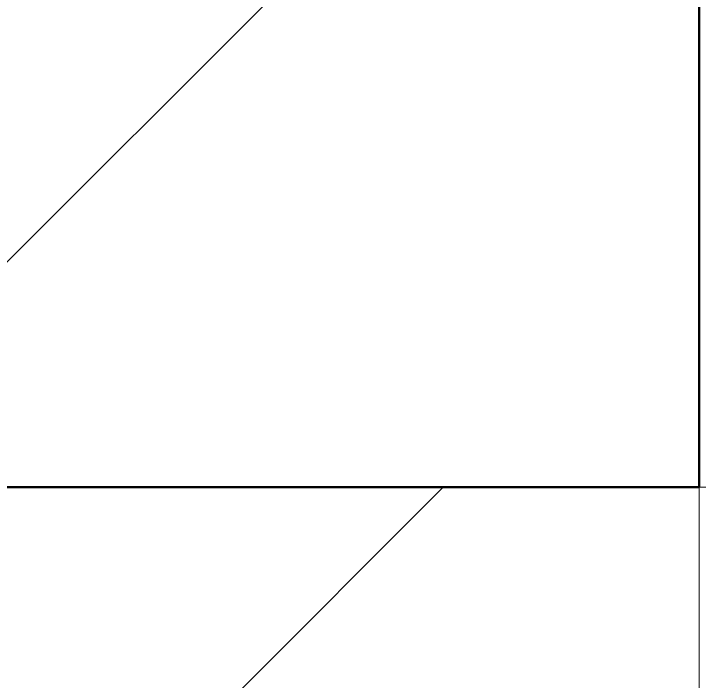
# Model space of a CAD drawing. Header units: millimetres. Extents: x -17017 to 628417, y -109036 to 199237.
# Drawn here: x 343530 to 343620.7, y -81308.1 to -81219.7 of the extents above; entities that cross this region are included whole.
import ezdxf

# ---------------------------------------------------------------- set-up
doc = ezdxf.new("R2010")
doc.units = ezdxf.units.MM
for name, color, linetype, lineweight in [('A-WALL-____-PATT-1', 7, 'Continuous', 9), ('A-WALL-FNSH-MCUT-1', 7, 'Continuous', 9), ('S-COLS-____-MCUT', 7, 'Continuous', 50), ('S-COLS-____-OTLN', 7, 'Continuous', 9)]:
    doc.layers.add(name, color=color, linetype=linetype, lineweight=lineweight)

# ---------------------------------------------------------------- blocks, each defined once
blk = doc.blocks.new('BSC_Колонна _Прямоугольная - 500х500-V59-АР1_План отверстий 3 этажа в осях 1-64_А-ГГ')
at = {"layer": 'S-COLS-____-OTLN'}
h = blk.add_hatch(dxfattribs=at)
h.set_pattern_fill('FP_96', color=256, style=0, pattern_type=2)
h.set_pattern_definition([(45, (-59600, -5831.04), (-114.04925, 114.04925), []), (45, (-59485.95, -5831.04), (-114.04925, 114.04925), [201.613, -40.323, 3.353, -36.97])])
h.paths.add_polyline_path([(-250, -250), (250, -250), (250, 250), (-250, 250)], flags=0)
at = {"layer": 'S-COLS-____-MCUT'}
for p, q in [((250, -250), (250, 250)), ((-250, -250), (250, -250))]:
    blk.add_line(p, q, dxfattribs=at)

msp = doc.modelspace()

# ---------------------------------------------------------------- hatches: boundary and pattern name
at = {"layer": 'A-WALL-____-PATT-1'}
h = msp.add_hatch(dxfattribs=at)
h.set_pattern_fill('FP_5', color=256, style=0, pattern_type=2)
h.set_pattern_definition([(45, (283770.707, -86863.456), (-35.35534, 35.35534), [])])
h.paths.add_polyline_path([(341520.707, -81382.414), (343620.707, -81382.414), (343620.707, -81282.414), (341520.707, -81282.414)], flags=0)

# ---------------------------------------------------------------- linework, layer by layer
at = {"layer": 'A-WALL-FNSH-MCUT-1'}
for p in [(343620.707, -81382.414), (345320.707, -81282.414)]:
    msp.add_line(p, (343620.707, -81282.414), dxfattribs=at)

# ---------------------------------------------------------------- block references
at = {"layer": 'S-COLS-____-OTLN'}
msp.add_blockref('BSC_Колонна _Прямоугольная - 500х500-V59-АР1_План отверстий 3 этажа в осях 1-64_А-ГГ', (343370.707, -81032.414), dxfattribs=at)

doc.saveas('drawing.dxf')
